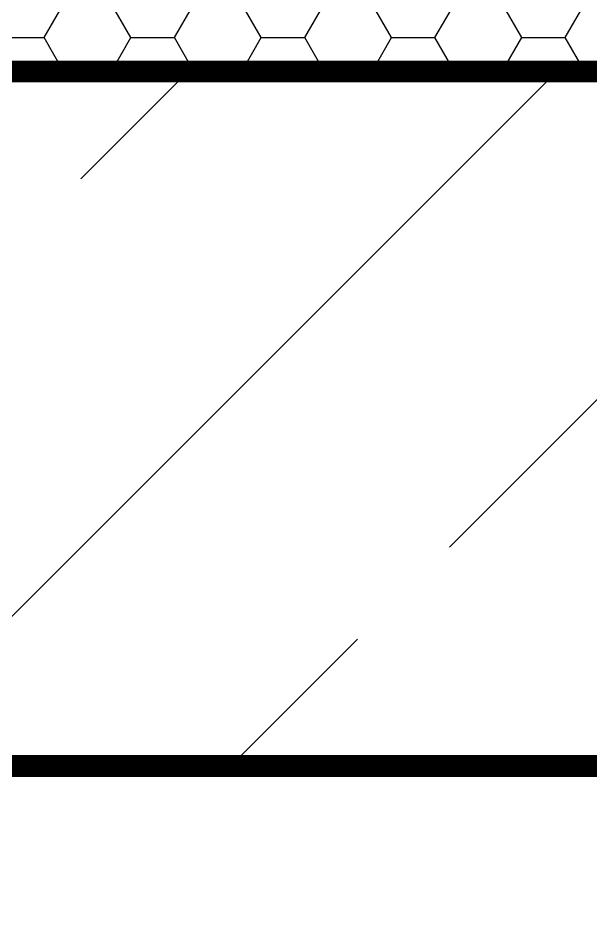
# Model space of a CAD drawing. Extents: x 0 to 21025, y 0 to 14850.
# Drawn here: x 7979 to 8308, y 11136 to 11659 of the extents above; entities that cross this region are included whole.
import ezdxf

# ---------------------------------------------------------------- set-up
doc = ezdxf.new("R2010")
doc.units = 0
doc.header["$LTSCALE"] = 175
doc.layers.get('0').update_dxf_attribs({"linetype": 'CONTINUOUS'})
for name, color, linetype in [('DECKEN', 7, 'CONTINUOUS'), ('ESTRICH', 4, 'CONTINUOUS'), ('SCHRAFFUR', 2, 'CONTINUOUS')]:
    doc.layers.add(name, color=color, linetype=linetype)

# ---------------------------------------------------------------- blocks, each defined once
blk = doc.blocks.new('*X4')
at = {"color": 0}
for p, q in [((7562.499996, 10846.968185), (7574.999996, 10868.61882)), ((7612.499955, 10846.968156), (7599.999955, 10868.618791)), ((7637.499995, 10846.968185), (7649.999995, 10868.61882)), ((7687.499954, 10846.968156), (7674.999954, 10868.618791)), ((7712.499995, 10846.968185), (7724.999995, 10868.61882)), ((7762.499954, 10846.968156), (7749.999954, 10868.618791)), ((7787.499995, 10846.968185), (7799.999995, 10868.61882)), ((7837.499954, 10846.968156), (7824.999954, 10868.618791)), ((7862.499995, 10846.968185), (7874.999995, 10868.618821)), ((7537.5, 10846.968135), (7562.5, 10846.968135)), ((7573.7399, 10827.5), (7562.499955, 10846.968156)), ((7601.260034, 10827.5), (7612.499996, 10846.968185)), ((7612.5, 10846.968135), (7637.5, 10846.968135)), ((7648.7399, 10827.5), (7637.499954, 10846.968156)), ((7676.260033, 10827.5), (7687.499995, 10846.968185)), ((7687.5, 10846.968135), (7712.5, 10846.968135)), ((7723.739899, 10827.5), (7712.499954, 10846.968156)), ((7751.260033, 10827.5), (7762.499995, 10846.968185)), ((7762.5, 10846.968135), (7787.5, 10846.968135)), ((7798.739899, 10827.5), (7787.499954, 10846.968156)), ((7826.260033, 10827.5), (7837.499995, 10846.968185)), ((7837.5, 10846.968135), (7862.5, 10846.968135)), ((7873.739899, 10827.5), (7862.499954, 10846.968156))]:
    blk.add_line(p, q, dxfattribs=at)

msp = doc.modelspace()

# ---------------------------------------------------------------- linework, layer by layer
at = {"color": 0}
for p, q in [((7886.307769, 11225.782507), (8287.755848, 11627.230587)), ((8014.876478, 11566.483251), (8075.623814, 11627.230587)), ((8227.008512, 11354.351216), (8333.074529, 11460.417233)), ((8098.439803, 11225.782507), (8173.975503, 11301.318208))]:
    msp.add_line(p, q, dxfattribs=at)
at = {"layer": 'DECKEN', "const_width": 12.5}
for points in [[(8606.15625, 11628.282507), (6141.15625, 11628.282507), (6141.15625, 11141.921786)], [(6141.15625, 11141.921786), (7053.65625, 11141.921786), (7053.65625, 11228.282507), (8606.15625, 11228.282507)]]:
    msp.add_lwpolyline(points, dxfattribs=at)
at = {"layer": 'ESTRICH', "const_width": 12.5}
msp.add_lwpolyline([(7083.556019, 11628.282507), (8606.15625, 11628.282507)], dxfattribs=at)

# ---------------------------------------------------------------- block references
at = {"layer": 'SCHRAFFUR'}
msp.add_blockref('*X4', (431.15625, 800.782507), dxfattribs=at)

doc.saveas('drawing.dxf')
